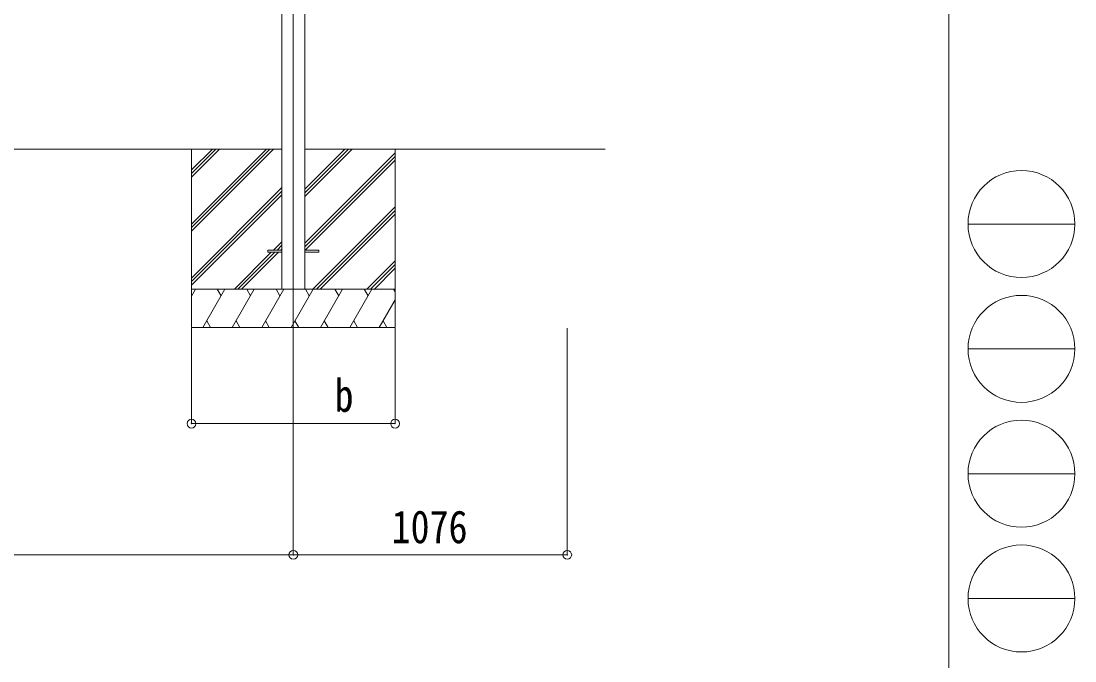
# Model space of a CAD drawing. Units: millimetres at full size, sheet at 1:35; details may follow other scales. Extents: x -9783 to 9892, y -6828 to 6752.
# Drawn here: x 5752 to 9892, y -2978 to -467 of the extents above; entities that cross this region are included whole.
import ezdxf
from ezdxf.enums import TextEntityAlignment as Align

# ---------------------------------------------------------------- set-up
doc = ezdxf.new("R2010")
doc.units = ezdxf.units.MM
doc.header["$LTSCALE"] = 35
doc.header["$PDMODE"] = 32
doc.header["$PDSIZE"] = 35
for name, color, linetype, lineweight in [('0-0_0', 7, 'Continuous', 9), ('0-1_本体', 4, 'Continuous', 9), ('0-2_部品', 7, 'Continuous', 9), ('0-8_PARTS2', 2, 'Continuous', 9), ('0-A_寸法', 6, 'Continuous', 9), ('F-0_240', 7, 'Continuous', 9)]:
    doc.layers.add(name, color=color, linetype=linetype, lineweight=lineweight)
doc.styles.add('ＭＳ ゴシック', font='')
doc.styles.get('ＭＳ ゴシック').set_extended_font_data('MS Gothic')

msp = doc.modelspace()

# ---------------------------------------------------------------- linework, layer by layer
at = {"layer": '0-0_0'}
for p, q in [((3966.47, -968.88), (6776.07, -968.88)), ((6421.27, -968.88), (6421.27, -1668.88)), ((6421.27, -1263.06), (6715.45, -968.88)), ((6421.27, -1277.2), (6729.59, -968.88)), ((6421.27, -1291.34), (6743.74, -968.88)), ((6421.27, -1079.21), (6531.6, -968.88)), ((6421.27, -1065.07), (6517.46, -968.88)), ((6421.27, -1050.93), (6503.32, -968.88)), ((6866.47, -968.88), (8046.15, -968.88)), ((6866.47, -1154.51), (7052.1, -968.88)), ((6866.47, -1140.37), (7037.96, -968.88)), ((6866.47, -1126.22), (7023.82, -968.88)), ((6866.47, -1338.35), (7221.27, -983.56)), ((7221.27, -968.88), (7221.27, -1668.88)), ((6866.47, -1352.5), (7221.27, -997.7)), ((6867.89, -1365.22), (7221.27, -1011.84)), ((6421.27, -1475.19), (6776.07, -1120.39)), ((6421.27, -1489.33), (6776.07, -1134.53)), ((6421.27, -1503.47), (6776.07, -1148.67)), ((6898.08, -1518.88), (7221.27, -1195.69)), ((6912.22, -1518.88), (7221.27, -1209.83)), ((6926.37, -1518.88), (7221.27, -1223.97)), ((6743.37, -1365.22), (6776.07, -1332.52)), ((6757.51, -1365.22), (6776.07, -1346.66)), ((6771.65, -1365.22), (6776.07, -1360.8)), ((6589.71, -1518.88), (6734.37, -1374.22)), ((6603.86, -1518.88), (6748.51, -1374.22)), ((6618, -1518.88), (6762.65, -1374.22)), ((7110.21, -1518.88), (7221.27, -1407.82)), ((7124.36, -1518.88), (7221.27, -1421.96)), ((7138.5, -1519.72), (7221.27, -1436.95)), ((7221.27, -1518.88), (6421.27, -1518.88)), ((6421.27, -1546.38), (6437.15, -1518.88)), ((6466.02, -1668.88), (6552.62, -1518.88)), ((6537.62, -1544.86), (6522.62, -1518.88)), ((6581.49, -1668.88), (6668.09, -1518.88)), ((6653.09, -1544.86), (6638.09, -1518.88)), ((6696.96, -1668.88), (6783.56, -1518.88)), ((6768.56, -1544.86), (6753.56, -1518.88)), ((6812.43, -1668.88), (6899.03, -1518.88)), ((6884.03, -1544.86), (6869.03, -1518.88)), ((6927.9, -1668.88), (7014.5, -1518.88)), ((6999.5, -1544.86), (6984.5, -1518.88)), ((7043.37, -1668.88), (7129.97, -1518.88)), ((7099.97, -1518.88), (7114.97, -1544.86)), ((7215.44, -1518.88), (7221.27, -1528.98)), ((7158.84, -1668.88), (7221.27, -1560.74)), ((6481.02, -1642.9), (6496.02, -1668.88)), ((6596.49, -1642.9), (6611.49, -1668.88)), ((6711.96, -1642.9), (6726.96, -1668.88)), ((6827.43, -1642.9), (6842.43, -1668.88)), ((6942.9, -1642.9), (6957.9, -1668.88)), ((7058.37, -1642.9), (7073.37, -1668.88)), ((7173.84, -1642.9), (7188.84, -1668.88)), ((6421.27, -1668.88), (7221.27, -1668.88))]:
    msp.add_line(p, q, dxfattribs=at)
at = {"layer": '0-1_本体'}
for p, q in [((6776.07, 1336.33), (6776.07, -1518.88)), ((6866.47, 1336.33), (6866.47, -1518.88))]:
    msp.add_line(p, q, dxfattribs=at)
at = {"layer": '0-2_部品', "color": 4}
for p, q in [((6721.27, -1365.22), (6721.27, -1374.22)), ((6721.27, -1365.22), (6776.07, -1365.22)), ((6866.47, -1365.22), (6921.27, -1365.22)), ((6921.27, -1365.22), (6921.27, -1374.22)), ((6721.27, -1374.22), (6776.07, -1374.22)), ((6866.47, -1374.22), (6921.27, -1374.22))]:
    msp.add_line(p, q, dxfattribs=at)
at = {"layer": '0-8_PARTS2'}
msp.add_line((6821.27, 1469.16), (6821.27, -1742.41), dxfattribs=at)
at = {"layer": '0-A_寸法'}
for p, q in [((6421.27, -2046.77), (6421.27, -1672.36)), ((6821.27, -2561.76), (6821.27, -1672.36)), ((7221.27, -2046.77), (7221.27, -1672.36)), ((7897.27, -2561.76), (7897.27, -1672.36)), ((6421.27, -2046.77), (7221.27, -2046.77)), ((3921.27, -2561.76), (6821.27, -2561.76)), ((6821.27, -2561.76), (7897.27, -2561.76))]:
    msp.add_line(p, q, dxfattribs=at)
for p in [(6421.27, -2046.77), (7221.27, -2046.77), (6821.27, -2561.76), (7897.27, -2561.76)]:
    msp.add_point(p, dxfattribs=at)
at = {"layer": 'F-0_240', "color": 5}
msp.add_line((9396.97, 6751.9), (9396.97, -6828.1), dxfattribs=at)
at = {"layer": 'F-0_240', "color": 4}
for p, q in [((9471.77, -1263.1), (9891.77, -1263.1)), ((9471.77, -1753.1), (9891.77, -1753.1)), ((9471.77, -2243.1), (9891.77, -2243.1)), ((9471.77, -2733.1), (9891.77, -2733.1))]:
    msp.add_line(p, q, dxfattribs=at)
for centre in [(9681.77, -1263.1), (9681.77, -1753.1), (9681.77, -2243.1), (9681.77, -2733.1)]:
    msp.add_circle(centre, 210, dxfattribs=at)

# ---------------------------------------------------------------- texts
at = {"layer": '0-A_寸法', "color": 7, "style": 'ＭＳ ゴシック', "width": 0.85}
for s, p in [('b', (6983.27, -2038.77)), ('1076', (7207.27, -2554.76))]:
    msp.add_text(s, height=129, dxfattribs=at).set_placement(p, align=Align.BOTTOM_LEFT)

doc.saveas('drawing.dxf')
